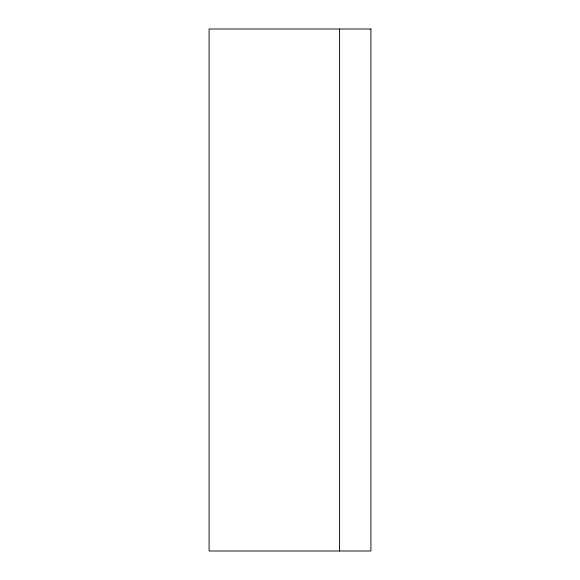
<?xml version="1.0" encoding="UTF-8"?>
<svg xmlns="http://www.w3.org/2000/svg" width="580" height="580" viewBox="0 0 580 580"><rect width="100%" height="100%" fill="white"/><g stroke="black" fill="none" stroke-linecap="round" stroke-linejoin="round"><path stroke-width="0.87" d="M339.59 29L339.59 551M370.91 29L209.09 29L209.09 551L370.91 551L370.91 29"/></g></svg>
